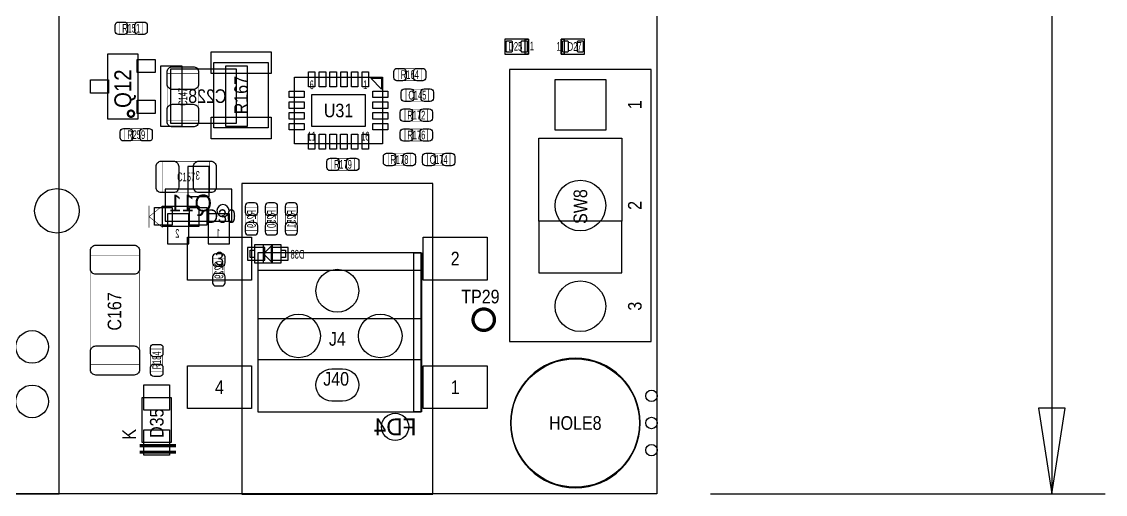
# Model space of a CAD drawing. Extents: x -31 to 174, y -12 to 124.
# Drawn here: x 121 to 171.5, y 0 to 22 of the extents above; entities that cross this region are included whole.
import ezdxf
from ezdxf.enums import TextEntityAlignment as Align

# ---------------------------------------------------------------- set-up
doc = ezdxf.new("R2010")
doc.units = 0
for name, color, linetype in [('BG_DIMENSION', 1, 'CONTINUOUS'), ('BG_OUTLINE', 3, 'CONTINUOUS'), ('PG_ASSEMBLY_BOTTOM', 140, 'CONTINUOUS'), ('PG_ASSEMBLY_TOP', 140, 'CONTINUOUS'), ('PIN_BOTTOM', 2, 'CONTINUOUS'), ('PIN_TOP', 160, 'CONTINUOUS'), ('RD_ASSEMBLY_BOTTOM', 140, 'CONTINUOUS'), ('RD_ASSEMBLY_TOP', 140, 'CONTINUOUS')]:
    doc.layers.add(name, color=color, linetype=linetype)

msp = doc.modelspace()

# ---------------------------------------------------------------- linework, layer by layer
at = {"layer": 'BG_DIMENSION'}
for points in [[(169.04462, 28.56865), (169.04462, -0.00508)], [(168.41978, 3.994912), (169.04462, -0.00508), (169.66946, 3.994912), (168.41978, 3.994912)], [(153.122122, -0.00508), (171.544742, -0.00508)]]:
    msp.add_lwpolyline(points, dxfattribs=at)
at = {"layer": 'BG_OUTLINE'}
msp.add_lwpolyline([(0, 0), (0, 46.233588), (5.526532, 46.233588, 0.413393), (6.522212, 47.232062), (6.522212, 48.731932, 0.414214), (5.522214, 49.73193), (0, 49.73193), (0, 74.98207), (5.522214, 74.98207, 0.414214), (6.522212, 75.982068), (6.522212, 77.481938, 0.413393), (5.526532, 78.480412), (0, 78.480412), (0, 89.662), (150.622, 89.662), (150.622, 0)], format="xyb", close=True, dxfattribs=at)
at = {"layer": 'PG_ASSEMBLY_BOTTOM'}
msp.add_lwpolyline([(130.99161, 17.27962), (127.94361, 17.27962), (127.94361, 19.81962), (130.99161, 19.81962)], close=True, dxfattribs=at)
for points in [[(130.78841, 12.7127), (130.78841, 14.212824), (127.668274, 14.212824), (127.668274, 12.7127), (130.78841, 12.7127)], [(131.841748, 11.362944), (131.841748, 11.023092), (131.64185, 11.023092), (131.64185, 11.362944), (131.841748, 11.362944)], [(131.841748, 10.768076), (133.091936, 10.768076), (133.091936, 11.61796), (131.841748, 11.61796), (131.841748, 10.768076)], [(132.66674, 10.792968), (132.266944, 11.193018), (132.66674, 11.593068), (132.66674, 10.792968)], [(132.266944, 10.792968), (132.266944, 11.593068)], [(133.291834, 11.362944), (133.291834, 11.023092), (133.091936, 11.023092), (133.091936, 11.362944), (133.291834, 11.362944)]]:
    msp.add_lwpolyline(points, dxfattribs=at)
msp.add_lwpolyline([(130.655314, 13.208762, 1), (130.08737, 13.208762, 1)], format="xyb", close=True, dxfattribs=at)
at = {"layer": 'PG_ASSEMBLY_BOTTOM', "const_width": 0.024892}
for points in [[(131.98221, 13.35278), (131.422394, 13.35278), (131.422394, 12.292584), (131.98221, 12.292584), (131.98221, 13.35278)], [(132.352034, 12.292584), (132.91185, 12.292584), (132.91185, 13.35278), (132.352034, 13.35278), (132.352034, 12.292584)], [(133.84149, 13.35278), (133.281674, 13.35278), (133.281674, 12.292584), (133.84149, 12.292584), (133.84149, 13.35278)], [(130.45821, 10.976864), (129.898394, 10.976864), (129.898394, 9.916668), (130.45821, 9.916668), (130.45821, 10.976864)]]:
    msp.add_lwpolyline(points, dxfattribs=at)
at = {"layer": 'PG_ASSEMBLY_TOP'}
for points in [[(105.192322, 0), (122.722386, 0), (122.722386, 23.880064), (105.192322, 23.880064), (105.192322, 0)], [(144.6276, 21.213572), (143.52778, 21.213572), (143.52778, 20.513548), (144.6276, 20.513548), (144.6276, 21.213572)], [(146.14652, 20.513548), (147.24634, 20.513548), (147.24634, 21.213572), (146.14652, 21.213572), (146.14652, 20.513548)], [(150.35022, 7.09676), (150.35022, 19.79676), (143.74622, 19.79676), (143.74622, 7.09676), (150.35022, 7.09676)], [(137.813034, 16.331692), (133.712966, 16.331692), (133.712966, 19.431508), (137.813034, 19.431508), (137.813034, 16.331692)], [(140.1572, 14.47292), (131.25704, 14.47292), (131.25704, -0.0254), (140.1572, -0.0254), (140.1572, 14.47292)], [(129.250948, 12.47394), (127.549148, 12.47394), (127.549148, 13.41374), (129.250948, 13.41374), (129.250948, 12.47394)], [(145.11782, 12.72286), (145.11782, 10.30986), (148.97862, 10.30986), (148.97862, 12.72286)], [(131.994656, 11.24712), (131.994656, 3.83032), (139.614656, 3.83032), (139.614656, 11.24712), (131.994656, 11.24712)], [(139.614656, 10.30732), (139.614656, 10.40892), (131.994656, 10.40892), (131.994656, 8.17372), (139.614656, 8.17372), (139.614656, 6.24332), (132.020056, 6.24332)]]:
    msp.add_lwpolyline(points, dxfattribs=at)
for points, const_width in [([(125.558042, 21.437092), (125.558042, 21.996908), (126.618238, 21.996908), (126.618238, 21.437092), (125.558042, 21.437092)], 0.024892), ([(138.560302, 19.277076), (138.560302, 19.836892), (139.620498, 19.836892), (139.620498, 19.277076), (138.560302, 19.277076)], 0.024892), ([(127.768604, 19.616674), (129.228596, 19.616674), (129.228596, 17.416526), (127.768604, 17.416526), (127.768604, 19.616674)], 0.024892), ([(139.972288, 18.876772), (139.972288, 18.316956), (138.912092, 18.316956), (138.912092, 18.876772), (139.972288, 18.876772)], 0.024892), ([(139.921488, 17.944846), (139.921488, 17.38503), (138.861292, 17.38503), (138.861292, 17.944846), (139.921488, 17.944846)], 0.024892), ([(125.792738, 16.469868), (125.792738, 17.029684), (126.852934, 17.029684), (126.852934, 16.469868), (125.792738, 16.469868)], 0.024892), ([(139.925298, 17.017492), (139.925298, 16.457676), (138.865102, 16.457676), (138.865102, 17.017492), (139.925298, 17.017492)], 0.024892), ([(139.137898, 15.875508), (139.137898, 15.315692), (138.077702, 15.315692), (138.077702, 15.875508), (139.137898, 15.875508)], 0.024892), ([(140.966698, 15.875508), (140.966698, 15.315692), (139.906502, 15.315692), (139.906502, 15.875508), (140.966698, 15.875508)], 0.024892), ([(129.751074, 15.512796), (129.751074, 14.052804), (127.550926, 14.052804), (127.550926, 15.512796), (129.751074, 15.512796)], 0.024892), ([(135.436102, 15.088108), (135.436102, 15.647924), (136.496298, 15.647924), (136.496298, 15.088108), (135.436102, 15.088108)], 0.024892), ([(126.920752, 13.4366), (126.920752, 12.9286)], 0.0254), ([(126.920752, 12.9286), (127.555752, 13.4366)], 0.0254), ([(126.920752, 12.9286), (126.920752, 12.4206)], 0.0254), ([(127.555752, 12.4206), (126.920752, 12.9286)], 0.0254), ([(126.471172, 6.038596), (124.191268, 6.038596), (124.191268, 11.098784), (126.471172, 11.098784), (126.471172, 6.038596)], 0.024892), ([(127.559308, 5.691124), (126.999492, 5.691124), (126.999492, 6.75132), (127.559308, 6.75132), (127.559308, 5.691124)], 0.024892), ([(126.4793, 2.241296), (128.179322, 2.241296)], 0.150114), ([(126.4793, 1.941068), (128.179322, 1.941068)], 0.150114)]:
    msp.add_lwpolyline(points, dxfattribs=dict(at, const_width=const_width))
for points in [[(144.6276, 21.213572), (144.6276, 20.513548), (144.47774, 20.513548), (144.47774, 21.213572)], [(146.14652, 20.513548), (146.14652, 21.213572), (146.29638, 21.213572), (146.29638, 20.513548)], [(126.397004, 17.481804), (124.996956, 17.481804), (124.996956, 20.521676), (126.397004, 20.521676)], [(129.9464, 17.072864), (129.9464, 20.120864), (132.4864, 20.120864), (132.4864, 17.072864)], [(137.762996, 19.381724), (137.762996, 18.881598), (137.263124, 19.381724)], [(145.11782, 12.72286), (145.11782, 16.58366), (148.97862, 16.58366), (148.97862, 12.72286)], [(139.284456, 3.83032), (139.284456, 11.24712), (139.640056, 11.24712), (139.640056, 3.83032)], [(126.604522, 4.491228), (127.954278, 4.491228), (127.954278, 2.391156), (126.604522, 2.391156)]]:
    msp.add_lwpolyline(points, close=True, dxfattribs=at)
for points, const_width in [([(126.226062, 17.73174, 1), (125.929898, 17.73174, 1), (126.226062, 17.73174)], 0.1016), ([(143.039592, 8.121396, 1), (142.03934, 8.121396, 1), (143.039592, 8.121396)], 0.151892)]:
    msp.add_lwpolyline(points, format="xyb", dxfattribs=dict(at, const_width=const_width))
msp.add_lwpolyline([(149.838156, 3.302, 1), (143.785844, 3.302, 1), (149.838156, 3.302)], format="xyb", dxfattribs=at)
at = {"layer": 'PIN_BOTTOM'}
for points in [[(128.46431, 17.15262), (128.46431, 19.94662), (127.44831, 19.94662), (127.44831, 17.15262)], [(131.51231, 17.15262), (131.51231, 19.94662), (130.49631, 19.94662), (130.49631, 17.15262)], [(148.22932, 16.96466), (145.86712, 16.96466), (145.86712, 19.32686), (148.22932, 19.32686)], [(129.728468, 13.862812), (129.728468, 15.26286), (128.72847, 15.26286), (128.72847, 13.862812)], [(128.778508, 11.662664), (128.778508, 13.062712), (127.77851, 13.062712), (127.77851, 11.662664)], [(130.678428, 11.662664), (130.678428, 13.062712), (129.67843, 13.062712), (129.67843, 11.662664)], [(131.516882, 11.492992), (131.516882, 10.893044), (132.316982, 10.893044), (132.316982, 11.492992)], [(132.616702, 11.492992), (132.616702, 10.893044), (133.416802, 10.893044), (133.416802, 11.492992)]]:
    msp.add_lwpolyline(points, close=True, dxfattribs=at)
for points in [[(131.412234, 13.42263), (131.412234, 13.142722, 0.414846), (131.562348, 12.992608), (131.842256, 12.992608, 0.414846), (131.99237, 13.142722), (131.99237, 13.42263, 0.414846), (131.842256, 13.572744), (131.562348, 13.572744, 0.414846)], [(132.341874, 13.42263), (132.341874, 13.142722, 0.414846), (132.491988, 12.992608), (132.771896, 12.992608, 0.414846), (132.92201, 13.142722), (132.92201, 13.42263, 0.414846), (132.771896, 13.572744), (132.491988, 13.572744, 0.414846)], [(133.271514, 13.42263), (133.271514, 13.142722, 0.414846), (133.421628, 12.992608), (133.701536, 12.992608, 0.414846), (133.85165, 13.142722), (133.85165, 13.42263, 0.414846), (133.701536, 13.572744), (133.421628, 13.572744, 0.414846)], [(131.99237, 12.222734), (131.99237, 12.502642, 0.414846), (131.842256, 12.652756), (131.562348, 12.652756, 0.414846), (131.412234, 12.502642), (131.412234, 12.222734, 0.414846), (131.562348, 12.07262), (131.842256, 12.07262, 0.414846)], [(132.92201, 12.222734), (132.92201, 12.502642, 0.414846), (132.771896, 12.652756), (132.491988, 12.652756, 0.414846), (132.341874, 12.502642), (132.341874, 12.222734, 0.414846), (132.491988, 12.07262), (132.771896, 12.07262, 0.414846)], [(133.85165, 12.222734), (133.85165, 12.502642, 0.414846), (133.701536, 12.652756), (133.421628, 12.652756, 0.414846), (133.271514, 12.502642), (133.271514, 12.222734, 0.414846), (133.421628, 12.07262), (133.701536, 12.07262, 0.414846)], [(129.888234, 11.046714), (129.888234, 10.766806, 0.414846), (130.038348, 10.616692), (130.318256, 10.616692, 0.414846), (130.46837, 10.766806), (130.46837, 11.046714, 0.414846), (130.318256, 11.196828), (130.038348, 11.196828, 0.414846)], [(130.46837, 9.846818), (130.46837, 10.126726, 0.414846), (130.318256, 10.27684), (130.038348, 10.27684, 0.414846), (129.888234, 10.126726), (129.888234, 9.846818, 0.414846), (130.038348, 9.696704), (130.318256, 9.696704, 0.414846)], [(135.95604, 4.32435), (135.4582, 4.32435, -1), (135.4582, 5.82549), (135.95604, 5.82549, -1)]]:
    msp.add_lwpolyline(points, format="xyb", close=True, dxfattribs=at)
for centre, radius in [((122.62231, 13.200126), 1.038987), ((147.04822, 13.44676), 1.1811), ((135.70712, 9.4742), 0.999998), ((147.04822, 8.74776), 1.1811), ((133.899656, 7.36092), 1.016), ((137.709656, 7.36092), 1.016), ((121.467372, 6.850126), 0.764032), ((146.812, 3.302), 2.9972), ((121.467372, 4.310126), 0.764032), ((150.368, 4.572), 0.2667), ((138.40333, 3.12039), 0.635), ((150.368, 3.302), 0.2667), ((150.368, 2.032), 0.2667)]:
    msp.add_circle(centre, radius, dxfattribs=at)
at = {"layer": 'PIN_TOP'}
for points in [[(125.488192, 22.007068), (125.7681, 22.007068, -0.414846), (125.918214, 21.856954), (125.918214, 21.577046, -0.414846), (125.7681, 21.426932), (125.488192, 21.426932, -0.414846), (125.338078, 21.577046), (125.338078, 21.856954, -0.414846)], [(126.688088, 21.426932), (126.40818, 21.426932, -0.414846), (126.258066, 21.577046), (126.258066, 21.856954, -0.414846), (126.40818, 22.007068), (126.688088, 22.007068, -0.414846), (126.838202, 21.856954), (126.838202, 21.577046, -0.414846)], [(143.827754, 21.113496), (143.627602, 21.113496, 0.414463), (143.577564, 21.063458), (143.577564, 20.663662, 0.414463), (143.627602, 20.613624), (143.827754, 20.613624, 0.414463), (143.877792, 20.663662), (143.877792, 21.063458, 0.414463)], [(144.527778, 21.113496), (144.327626, 21.113496, 0.414463), (144.277588, 21.063458), (144.277588, 20.663662, 0.414463), (144.327626, 20.613624), (144.527778, 20.613624, 0.414463), (144.577816, 20.663662), (144.577816, 21.063458, 0.414463)], [(146.246342, 20.613624), (146.446494, 20.613624, 0.414463), (146.496532, 20.663662), (146.496532, 21.063458, 0.414463), (146.446494, 21.113496), (146.246342, 21.113496, 0.414463), (146.196304, 21.063458), (146.196304, 20.663662, 0.414463)], [(146.946366, 20.613624), (147.146518, 20.613624, 0.414463), (147.196556, 20.663662), (147.196556, 21.063458, 0.414463), (147.146518, 21.113496), (146.946366, 21.113496, 0.414463), (146.896328, 21.063458), (146.896328, 20.663662, 0.414463)], [(129.233676, 19.671538), (129.233676, 19.111722, -0.414709), (128.983486, 18.861532), (128.013714, 18.861532, -0.414709), (127.763524, 19.111722), (127.763524, 19.671538, -0.414709), (128.013714, 19.921728), (128.983486, 19.921728, -0.414709)], [(138.490452, 19.847052), (138.77036, 19.847052, -0.414846), (138.920474, 19.696938), (138.920474, 19.41703, -0.414846), (138.77036, 19.266916), (138.490452, 19.266916, -0.414846), (138.340338, 19.41703), (138.340338, 19.696938, -0.414846)], [(139.690348, 19.266916), (139.41044, 19.266916, -0.414846), (139.260326, 19.41703), (139.260326, 19.696938, -0.414846), (139.41044, 19.847052), (139.690348, 19.847052, -0.414846), (139.840462, 19.696938), (139.840462, 19.41703, -0.414846)], [(138.842242, 18.886932), (139.12215, 18.886932, -0.414846), (139.272264, 18.736818), (139.272264, 18.45691, -0.414846), (139.12215, 18.306796), (138.842242, 18.306796, -0.414846), (138.692128, 18.45691), (138.692128, 18.736818, -0.414846)], [(140.042138, 18.306796), (139.76223, 18.306796, -0.414846), (139.612116, 18.45691), (139.612116, 18.736818, -0.414846), (139.76223, 18.886932), (140.042138, 18.886932, -0.414846), (140.192252, 18.736818), (140.192252, 18.45691, -0.414846)], [(127.763524, 17.361662), (127.763524, 17.921478, -0.414709), (128.013714, 18.171668), (128.983486, 18.171668, -0.414709), (129.233676, 17.921478), (129.233676, 17.361662, -0.414709), (128.983486, 17.111472), (128.013714, 17.111472, -0.414709)], [(138.791442, 17.955006), (139.07135, 17.955006, -0.414846), (139.221464, 17.804892), (139.221464, 17.524984, -0.414846), (139.07135, 17.37487), (138.791442, 17.37487, -0.414846), (138.641328, 17.524984), (138.641328, 17.804892, -0.414846)], [(139.991338, 17.37487), (139.71143, 17.37487, -0.414846), (139.561316, 17.524984), (139.561316, 17.804892, -0.414846), (139.71143, 17.955006), (139.991338, 17.955006, -0.414846), (140.141452, 17.804892), (140.141452, 17.524984, -0.414846)], [(125.722888, 17.039844), (126.002796, 17.039844, -0.414846), (126.15291, 16.88973), (126.15291, 16.609822, -0.414846), (126.002796, 16.459708), (125.722888, 16.459708, -0.414846), (125.572774, 16.609822), (125.572774, 16.88973, -0.414846)], [(126.922784, 16.459708), (126.642876, 16.459708, -0.414846), (126.492762, 16.609822), (126.492762, 16.88973, -0.414846), (126.642876, 17.039844), (126.922784, 17.039844, -0.414846), (127.072898, 16.88973), (127.072898, 16.609822, -0.414846)], [(138.795252, 17.027652), (139.07516, 17.027652, -0.414846), (139.225274, 16.877538), (139.225274, 16.59763, -0.414846), (139.07516, 16.447516), (138.795252, 16.447516, -0.414846), (138.645138, 16.59763), (138.645138, 16.877538, -0.414846)], [(139.995148, 16.447516), (139.71524, 16.447516, -0.414846), (139.565126, 16.59763), (139.565126, 16.877538, -0.414846), (139.71524, 17.027652), (139.995148, 17.027652, -0.414846), (140.145262, 16.877538), (140.145262, 16.59763, -0.414846)], [(138.007852, 15.885668), (138.28776, 15.885668, -0.414846), (138.437874, 15.735554), (138.437874, 15.455646, -0.414846), (138.28776, 15.305532), (138.007852, 15.305532, -0.414846), (137.857738, 15.455646), (137.857738, 15.735554, -0.414846)], [(139.207748, 15.305532), (138.92784, 15.305532, -0.414846), (138.777726, 15.455646), (138.777726, 15.735554, -0.414846), (138.92784, 15.885668), (139.207748, 15.885668, -0.414846), (139.357862, 15.735554), (139.357862, 15.455646, -0.414846)], [(139.836652, 15.885668), (140.11656, 15.885668, -0.414846), (140.266674, 15.735554), (140.266674, 15.455646, -0.414846), (140.11656, 15.305532), (139.836652, 15.305532, -0.414846), (139.686538, 15.455646), (139.686538, 15.735554, -0.414846)], [(141.036548, 15.305532), (140.75664, 15.305532, -0.414846), (140.606526, 15.455646), (140.606526, 15.735554, -0.414846), (140.75664, 15.885668), (141.036548, 15.885668, -0.414846), (141.186662, 15.735554), (141.186662, 15.455646, -0.414846)], [(127.496062, 15.517876), (128.055878, 15.517876, -0.414709), (128.306068, 15.267686), (128.306068, 14.297914, -0.414709), (128.055878, 14.047724), (127.496062, 14.047724, -0.414709), (127.245872, 14.297914), (127.245872, 15.267686, -0.414709)], [(129.805938, 14.047724), (129.246122, 14.047724, -0.414709), (128.995932, 14.297914), (128.995932, 15.267686, -0.414709), (129.246122, 15.517876), (129.805938, 15.517876, -0.414709), (130.056128, 15.267686), (130.056128, 14.297914, -0.414709)], [(135.366252, 15.658084), (135.64616, 15.658084, -0.414846), (135.796274, 15.50797), (135.796274, 15.228062, -0.414846), (135.64616, 15.077948), (135.366252, 15.077948, -0.414846), (135.216138, 15.228062), (135.216138, 15.50797, -0.414846)], [(136.566148, 15.077948), (136.28624, 15.077948, -0.414846), (136.136126, 15.228062), (136.136126, 15.50797, -0.414846), (136.28624, 15.658084), (136.566148, 15.658084, -0.414846), (136.716262, 15.50797), (136.716262, 15.228062, -0.414846)], [(126.476252, 11.34872), (126.476252, 10.488676, -0.414258), (126.226316, 10.23874), (124.436124, 10.23874, -0.414258), (124.186188, 10.488676), (124.186188, 11.34872, -0.414258), (124.436124, 11.598656), (126.226316, 11.598656, -0.414258)], [(124.186188, 5.78866), (124.186188, 6.648704, -0.414258), (124.436124, 6.89864), (126.226316, 6.89864, -0.414258), (126.476252, 6.648704), (126.476252, 5.78866, -0.414258), (126.226316, 5.538724), (124.436124, 5.538724, -0.414258)], [(127.569468, 6.82117), (127.569468, 6.541262, -0.414846), (127.419354, 6.391148), (127.139446, 6.391148, -0.414846), (126.989332, 6.541262), (126.989332, 6.82117, -0.414846), (127.139446, 6.971284), (127.419354, 6.971284, -0.414846)], [(126.989332, 5.621274), (126.989332, 5.901182, -0.414846), (127.139446, 6.051296), (127.419354, 6.051296, -0.414846), (127.569468, 5.901182), (127.569468, 5.621274, -0.414846), (127.419354, 5.47116), (127.139446, 5.47116, -0.414846)], [(135.95604, 4.32435), (135.4582, 4.32435, -1), (135.4582, 5.82549), (135.95604, 5.82549, -1)]]:
    msp.add_lwpolyline(points, format="xyb", close=True, dxfattribs=at)
for points in [[(127.200914, 19.6469), (126.362714, 19.6469), (126.362714, 20.2565), (127.200914, 20.2565)], [(132.6134, 19.600164), (129.8194, 19.600164), (129.8194, 20.616164), (132.6134, 20.616164)], [(125.031246, 18.69694), (124.193046, 18.69694), (124.193046, 19.30654), (125.031246, 19.30654)], [(134.663053, 19.685762), (134.663053, 18.981674), (134.363079, 18.981674), (134.363079, 19.685762)], [(135.162925, 19.685762), (135.162925, 18.981674), (134.862951, 18.981674), (134.862951, 19.685762)], [(135.663051, 19.685762), (135.663051, 18.981674), (135.363077, 18.981674), (135.363077, 19.685762)], [(136.162923, 19.685762), (136.162923, 18.981674), (135.862949, 18.981674), (135.862949, 19.685762)], [(136.663049, 19.685762), (136.663049, 18.981674), (136.363075, 18.981674), (136.363075, 19.685762)], [(137.162921, 19.685762), (137.162921, 18.981674), (136.862947, 18.981674), (136.862947, 19.685762)], [(148.22932, 16.96466), (145.86712, 16.96466), (145.86712, 19.32686), (148.22932, 19.32686)], [(133.458966, 18.781649), (134.163054, 18.781649), (134.163054, 18.481675), (133.458966, 18.481675)], [(137.362946, 18.781649), (138.067034, 18.781649), (138.067034, 18.481675), (137.362946, 18.481675)], [(127.200914, 17.74698), (126.362714, 17.74698), (126.362714, 18.35658), (127.200914, 18.35658)], [(133.458966, 18.281523), (134.163054, 18.281523), (134.163054, 17.981549), (133.458966, 17.981549)], [(137.013061, 18.631662), (137.013061, 17.131538), (134.512939, 17.131538), (134.512939, 18.631662)], [(137.362946, 18.281523), (138.067034, 18.281523), (138.067034, 17.981549), (137.362946, 17.981549)], [(133.458966, 17.781651), (134.163054, 17.781651), (134.163054, 17.481677), (133.458966, 17.481677)], [(137.362946, 17.781651), (138.067034, 17.781651), (138.067034, 17.481677), (137.362946, 17.481677)], [(132.6134, 16.552164), (129.8194, 16.552164), (129.8194, 17.568164), (132.6134, 17.568164)], [(133.458966, 17.281525), (134.163054, 17.281525), (134.163054, 16.981551), (133.458966, 16.981551)], [(137.362946, 17.281525), (138.067034, 17.281525), (138.067034, 16.981551), (137.362946, 16.981551)], [(134.362952, 16.077438), (134.362952, 16.781526), (134.662926, 16.781526), (134.662926, 16.077438)], [(134.862824, 16.077438), (134.862824, 16.781526), (135.162798, 16.781526), (135.162798, 16.077438)], [(135.36295, 16.077438), (135.36295, 16.781526), (135.662924, 16.781526), (135.662924, 16.077438)], [(135.862822, 16.077438), (135.862822, 16.781526), (136.162796, 16.781526), (136.162796, 16.077438)], [(136.362948, 16.077438), (136.362948, 16.781526), (136.662922, 16.781526), (136.662922, 16.077438)], [(136.86282, 16.077438), (136.86282, 16.781526), (137.162794, 16.781526), (137.162794, 16.077438)], [(127.180848, 13.35024), (127.993648, 13.35024), (127.993648, 12.53744), (127.180848, 12.53744)], [(128.806448, 13.35024), (129.619248, 13.35024), (129.619248, 12.53744), (128.806448, 12.53744)], [(128.708023, 11.972798), (131.708017, 11.972798), (131.708017, 9.972802), (128.708023, 9.972802)], [(139.706223, 11.972798), (142.706217, 11.972798), (142.706217, 9.972802), (139.706223, 9.972802)], [(128.708023, 5.973318), (131.708017, 5.973318), (131.708017, 3.973322), (128.708023, 3.973322)], [(139.706223, 5.973318), (142.706217, 5.973318), (142.706217, 3.973322), (139.706223, 3.973322)], [(126.6825, 5.088128), (127.8763, 5.088128), (127.8763, 3.894328), (126.6825, 3.894328)], [(126.6825, 2.988056), (127.8763, 2.988056), (127.8763, 1.794256), (126.6825, 1.794256)]]:
    msp.add_lwpolyline(points, close=True, dxfattribs=at)
for centre, radius in [((122.62231, 13.200126), 1.038987), ((147.04822, 13.44676), 1.1811), ((135.70712, 9.4742), 0.999998), ((147.04822, 8.74776), 1.1811), ((142.539466, 8.121396), 0.4953), ((133.899656, 7.36092), 1.016), ((137.709656, 7.36092), 1.016), ((121.467372, 6.850126), 0.764032), ((146.812, 3.302), 2.9972), ((121.467372, 4.310126), 0.764032), ((150.368, 4.572), 0.2667), ((150.368, 3.302), 0.2667), ((150.368, 2.032), 0.2667)]:
    msp.add_circle(centre, radius, dxfattribs=at)

# ---------------------------------------------------------------- texts
at = {"layer": 'PG_ASSEMBLY_BOTTOM', "text_generation_flag": 2, "width": 0.625}
for s, p in [('3', (129.291842, 14.651736)), ('2', (128.341882, 11.943588)), ('1', (130.241802, 11.943588))]:
    msp.add_text(s, height=0.4064, dxfattribs=at).set_placement(p)
at = {"layer": 'PG_ASSEMBLY_TOP', "width": 0.625}
for p in [(144.68983, 20.68703), (145.93316, 20.66671)]:
    msp.add_text('1', height=0.4064, dxfattribs=at).set_placement(p)
at = {"layer": 'PG_ASSEMBLY_TOP'}
for s, height, width, p in [('6', 0.4064, 0.625, (134.513066, 18.876518)), ('1', 0.4064, 0.625, (137.012934, 18.876518)), ('11', 0.4064, 0.625, (134.513066, 16.480282)), ('16', 0.4064, 0.625, (137.012934, 16.480282)), ('3', 0.635, 0.88, (130.20802, 10.6553)), ('2', 0.635, 0.88, (141.20622, 10.6553)), ('4', 0.635, 0.88, (130.20802, 4.65582)), ('1', 0.635, 0.88, (141.20622, 4.65582))]:
    msp.add_text(s, height=height, dxfattribs=dict(at, width=width)).set_placement(p, align=Align.CENTER)
at = {"layer": 'PG_ASSEMBLY_TOP', "width": 0.88}
for s, p in [('1', (149.90572, 17.94256)), ('2', (149.90572, 13.24356)), ('3', (149.90572, 8.54456)), ('K', (126.30658, 2.52476))]:
    msp.add_text(s, height=0.635, rotation=90, dxfattribs=at).set_placement(p)
at = {"layer": 'RD_ASSEMBLY_BOTTOM', "text_generation_flag": 2}
for s, height, width, p in [('C228', 0.635, 0.88, (130.53695, 18.23339)), ('D38', 0.4064, 0.625, (134.16534, 10.97026))]:
    msp.add_text(s, height=height, dxfattribs=dict(at, width=width)).set_placement(p)
msp.add_text('Q11', height=0.7874, dxfattribs=at).set_placement((129.8575, 13.1699))
at = {"layer": 'RD_ASSEMBLY_BOTTOM', "text_generation_flag": 2, "width": 0.625}
for s, p in [('R249', (131.905502, 12.822682)), ('R250', (132.835142, 12.822682)), ('R251', (133.764782, 12.822682)), ('C229', (130.381502, 10.446766))]:
    msp.add_text(s, height=0.4064, rotation=90, dxfattribs=at).set_placement(p, align=Align.CENTER)
at = {"layer": 'RD_ASSEMBLY_BOTTOM', "text_generation_flag": 2}
msp.add_text('FD4', height=0.7874, dxfattribs=at).set_placement((138.40333, 2.72669), align=Align.CENTER)
at = {"layer": 'RD_ASSEMBLY_TOP'}
for s, height, width, p in [('R151', 0.4064, 0.625, (126.08814, 21.5138)), ('D25', 0.4064, 0.625, (144.01419, 20.66798)), ('D27', 0.4064, 0.625, (146.78152, 20.6629)), ('R164', 0.4064, 0.625, (139.0904, 19.353784)), ('C145', 0.4064, 0.625, (139.44219, 18.393664)), ('U31', 0.635, 0.88, (135.763, 17.5641)), ('R172', 0.4064, 0.625, (139.39139, 17.461738)), ('R259', 0.4064, 0.625, (126.322836, 16.546576)), ('R176', 0.4064, 0.625, (139.3952, 16.534384)), ('R178', 0.4064, 0.625, (138.6078, 15.3924)), ('C174', 0.4064, 0.625, (140.4366, 15.3924)), ('R179', 0.4064, 0.625, (135.9662, 15.164816)), ('C157', 0.4064, 0.625, (128.651, 14.5796)), ('D30', 0.635, 0.88, (130.28422, 12.6365)), ('J4', 0.635, 0.88, (135.70712, 6.90626)), ('J40', 0.635, 0.88, (135.65124, 5.04444)), ('HOLE8', 0.635, 0.88, (146.812, 2.9845))]:
    msp.add_text(s, height=height, dxfattribs=dict(at, width=width)).set_placement(p, align=Align.CENTER)
at = {"layer": 'RD_ASSEMBLY_TOP', "width": 0.903226}
msp.add_text('Q12', height=0.7874, rotation=90, dxfattribs=at).set_placement((126.09068, 17.99844))
at = {"layer": 'RD_ASSEMBLY_TOP'}
for s, height, width, p in [('R167', 0.635, 0.88, (131.5339, 18.596864)), ('C147', 0.4064, 0.625, (128.7018, 18.5166)), ('C167', 0.635, 0.88, (125.62586, 8.50646)), ('R184', 0.4064, 0.625, (127.4826, 6.221222)), ('D35', 0.635, 0.88, (127.5969, 3.291332))]:
    msp.add_text(s, height=height, rotation=90, dxfattribs=dict(at, width=width)).set_placement(p, align=Align.CENTER)
at = {"layer": 'RD_ASSEMBLY_TOP', "width": 0.88}
msp.add_text('SW8', height=0.635, rotation=90, dxfattribs=at).set_placement((147.36572, 14.20876), align=Align.RIGHT)
msp.add_text('TP29', height=0.635, dxfattribs=at).set_placement((141.4907, 8.88238))

doc.saveas('drawing.dxf')
